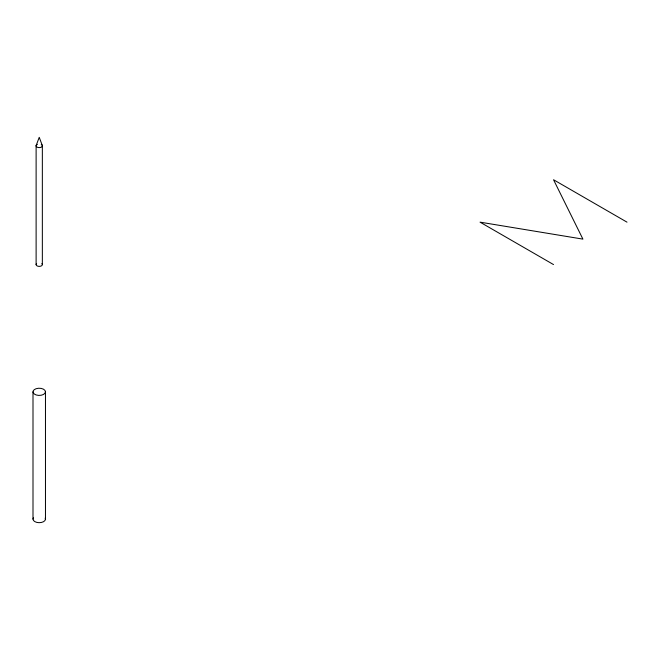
<?xml version="1.0" encoding="UTF-8"?>
<svg xmlns="http://www.w3.org/2000/svg" width="660" height="660" viewBox="0 0 660 660"><rect width="100%" height="100%" fill="white"/><g stroke="black" fill="none" stroke-linecap="round" stroke-linejoin="round"><path stroke-width="0.99" d="M36.176 145.447L39.237 137.321L42.289 145.447M627 222.156L553.525 179.734L582.92 239.126L480.059 222.156L553.525 264.577M45.466 391.825A6.237 3.597 0 0 1 36.118 394.944A6.237 3.597 0 0 1 36.118 388.707A6.237 3.597 0 0 1 45.466 391.825L45.466 519.082M42.347 145.802L42.347 264.577M36.118 145.802L36.118 264.577M33 391.825L33 519.082M41.275 144.441A3.118 1.798 0 0 1 41.44 147.073A3.118 1.798 0 0 1 36.877 146.982A3.118 1.798 0 0 1 37.364 144.358M41.861 263.604A3.118 1.798 0 0 1 41.275 265.93A3.118 1.798 0 0 1 37.191 265.93A3.118 1.798 0 0 1 36.614 263.604M45.218 518.067A6.237 3.597 0 0 1 39.014 522.679A6.237 3.597 0 0 1 33.396 517.828"/></g></svg>
